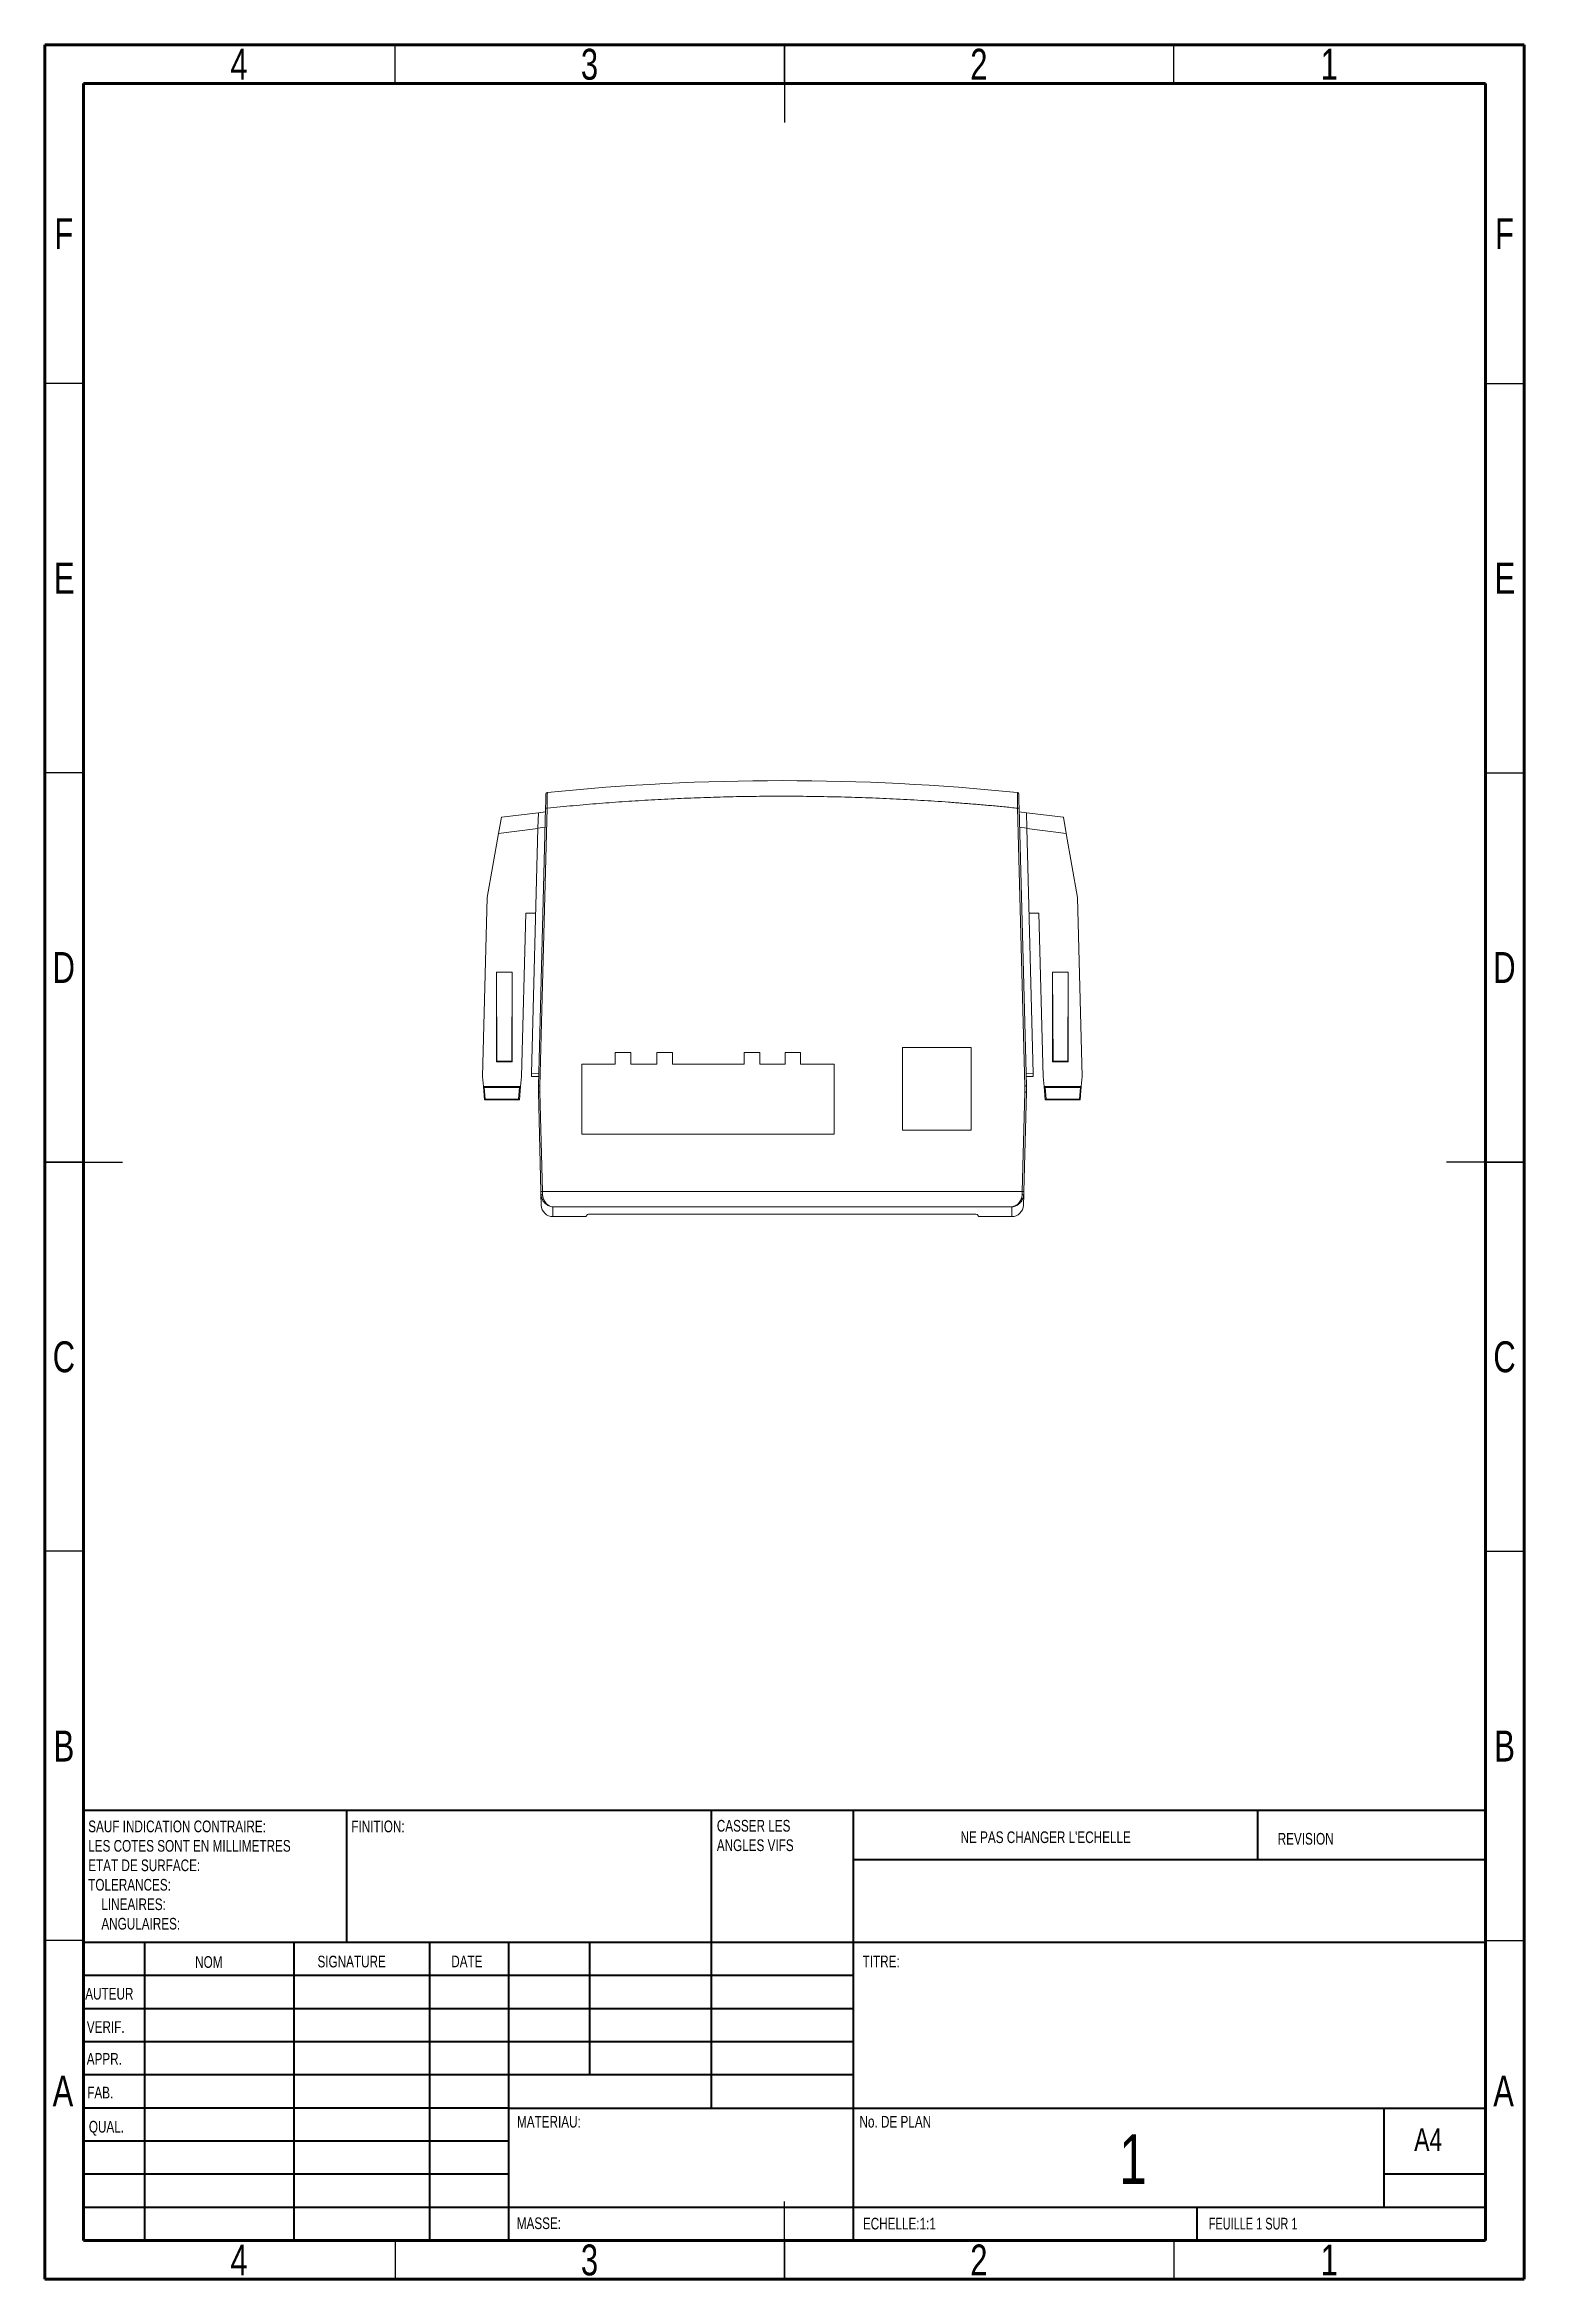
# Model space of a CAD drawing. Header units: millimetres. Extents: x 15 to 205, y 5 to 292.
import ezdxf

# ---------------------------------------------------------------- set-up
doc = ezdxf.new("R2010")
doc.units = ezdxf.units.MM
doc.styles.add('SLDTEXTSTYLE0', font='TXT', dxfattribs={"width": 0.75})
doc.styles.add('SLDTEXTSTYLE1', font='TXT', dxfattribs={"width": 0.7})

# ---------------------------------------------------------------- blocks, each defined once
blk = doc.blocks.new('SW_NOTE_0')
at = {"color": 0, "linetype": 'Continuous', "lineweight": 0, "char_height": 1.5, "attachment_point": 1, "style": 'SLDTEXTSTYLE0'}
for s, insert in [('SAUF INDICATION CONTRAIRE:', (0, 1.93)), ('LES COTES SONT EN MILLIMETRES', (0, -0.57)), ('TOLERANCES:', (0, -5.57)), ('ETAT DE SURFACE:', (0, -3.07)), ('LINEAIRES:', (1.69, -8.07)), ('ANGULAIRES:', (1.69, -10.57))]:
    blk.add_mtext(s, dxfattribs=dict(at, insert=insert))
blk = doc.blocks.new('SW_NOTE_1')
at = {"color": 0, "linetype": 'Continuous', "lineweight": 0, "char_height": 1.5, "attachment_point": 1, "style": 'SLDTEXTSTYLE0'}
for s, insert in [('CASSER LES', (0, 1.93)), ('ANGLES VIFS', (0, -0.57))]:
    blk.add_mtext(s, dxfattribs=dict(at, insert=insert))

msp = doc.modelspace()

# ---------------------------------------------------------------- linework, layer by layer
at = {"color": 7, "linetype": 'Continuous', "lineweight": 60}
for p, q in [((15, 5), (15, 292)), ((15, 292), (205, 292)), ((205, 292), (205, 5)), ((20, 10), (20, 287)), ((20, 287), (200, 287)), ((200, 287), (200, 10)), ((200, 10), (20, 10)), ((205, 5), (15, 5))]:
    msp.add_line(p, q, dxfattribs=at)
at = {"color": 7, "linetype": 'Continuous', "lineweight": 30}
for p, q in [((60, 287), (60, 292)), ((110, 292), (110, 282)), ((110, 287), (110, 292)), ((160, 287), (160, 292)), ((20, 248.5), (15, 248.5)), ((200, 248.5), (205, 248.5)), ((20, 198.5), (15, 198.5)), ((200, 198.5), (205, 198.5)), ((15, 148.5), (25, 148.5)), ((20, 148.5), (15, 148.5)), ((205, 148.5), (195, 148.5)), ((200, 148.5), (205, 148.5)), ((20, 98.5), (15, 98.5)), ((200, 98.5), (205, 98.5)), ((20, 48.5), (15, 48.5)), ((200, 48.5), (205, 48.5)), ((110, 5), (110, 15)), ((60, 10), (60, 5)), ((110, 10), (110, 5)), ((160, 10), (160, 5))]:
    msp.add_line(p, q, dxfattribs=at)
at = {"color": 7, "linetype": 'Continuous', "lineweight": 15}
for p, q in [((73.28, 190.71), (73.64, 192.77)), ((78.39, 193.35), (73.64, 192.77)), ((78.39, 193.35), (78.34, 191.38)), ((79.32, 193.95), (78.39, 158.28)), ((79.31, 193.46), (78.39, 193.35)), ((79.52, 193.94), (78.59, 158.28)), ((79.32, 193.95), (79.52, 193.94)), ((140.13, 193.95), (139.93, 193.94)), ((140.86, 158.28), (139.93, 193.94)), ((141.06, 158.28), (140.13, 193.95)), ((141.06, 193.35), (140.14, 193.46)), ((141.11, 191.38), (141.06, 193.35)), ((145.81, 192.77), (141.06, 193.35)), ((145.81, 192.77), (146.17, 190.71)), ((71.83, 182.48), (73.28, 190.71)), ((73.28, 190.71), (78.34, 191.33)), ((78.34, 191.38), (77.51, 159.86)), ((78.34, 191.38), (79.26, 191.5)), ((141.11, 191.38), (140.19, 191.5)), ((141.93, 159.86), (141.11, 191.38)), ((141.11, 191.33), (146.17, 190.71)), ((146.17, 190.71), (147.62, 182.48)), ((71.22, 159.48), (71.83, 182.48)), ((147.62, 182.48), (148.22, 159.48)), ((76.77, 180.48), (76.22, 159.48)), ((78.05, 180.48), (76.77, 180.48)), ((142.67, 180.48), (141.39, 180.48)), ((143.22, 159.48), (142.67, 180.48)), ((73.08, 161.47), (73.02, 172.9)), ((75.02, 172.9), (73.02, 172.9)), ((73.02, 172.9), (73.02, 161.38)), ((75.02, 172.9), (74.97, 161.47)), ((75.02, 161.38), (75.02, 172.9)), ((144.42, 172.9), (144.42, 161.38)), ((144.48, 161.47), (144.42, 172.9)), ((146.42, 172.9), (144.42, 172.9)), ((146.37, 161.47), (146.42, 172.9)), ((146.42, 161.38), (146.42, 172.9)), ((73.08, 161.47), (73.02, 161.38)), ((73.02, 161.38), (75.02, 161.38)), ((74.97, 161.47), (73.08, 161.47)), ((74.97, 161.47), (75.02, 161.38)), ((88.26, 161.07), (83.97, 161.07)), ((83.97, 161.07), (83.97, 152.09)), ((90.26, 162.57), (88.26, 162.57)), ((88.26, 162.57), (88.26, 161.07)), ((90.26, 161.07), (90.26, 162.57)), ((93.61, 161.07), (90.26, 161.07)), ((95.61, 162.57), (93.61, 162.57)), ((93.61, 162.57), (93.61, 161.07)), ((95.61, 161.07), (95.61, 162.57)), ((104.84, 161.07), (95.61, 161.07)), ((106.84, 162.57), (104.84, 162.57)), ((104.84, 162.57), (104.84, 161.07)), ((106.84, 161.07), (106.84, 162.57)), ((110.07, 161.07), (106.84, 161.07)), ((112.07, 162.57), (110.07, 162.57)), ((110.07, 162.57), (110.07, 161.07)), ((112.07, 161.07), (112.07, 162.57)), ((116.37, 161.07), (112.07, 161.07)), ((116.37, 152.09), (116.37, 161.07)), ((133.97, 163.19), (125.17, 163.19)), ((125.17, 163.19), (125.17, 152.59)), ((133.97, 152.59), (133.97, 163.19)), ((144.42, 161.38), (144.48, 161.47)), ((144.42, 161.38), (146.42, 161.38)), ((144.48, 161.47), (146.37, 161.47)), ((146.37, 161.47), (146.42, 161.38)), ((71.34, 158.18), (71.22, 159.48)), ((71.34, 158.18), (71.44, 158.08)), ((76.11, 158.18), (71.34, 158.18)), ((71.34, 158.18), (71.49, 156.48)), ((71.44, 158.08), (75.97, 158.05)), ((71.44, 158.08), (71.57, 156.57)), ((75.97, 158.05), (75.85, 156.6)), ((75.96, 156.48), (76.11, 158.18)), ((75.97, 158.05), (76.11, 158.18)), ((76.22, 159.48), (76.11, 158.18)), ((77.51, 159.86), (77.5, 159.5)), ((78.42, 159.48), (77.5, 159.5)), ((77.51, 159.86), (78.43, 159.84)), ((78.39, 158.28), (78.59, 158.28)), ((78.39, 158.28), (78.39, 157.48)), ((78.59, 158.28), (78.59, 157.48)), ((140.86, 157.48), (140.86, 158.28)), ((140.86, 158.28), (141.06, 158.28)), ((141.93, 159.86), (141.02, 159.84)), ((141.94, 159.5), (141.03, 159.48)), ((141.06, 157.48), (141.06, 158.28)), ((141.94, 159.5), (141.93, 159.86)), ((143.34, 158.18), (143.22, 159.48)), ((143.49, 156.48), (143.34, 158.18)), ((143.34, 158.18), (143.47, 158.05)), ((148.11, 158.18), (143.34, 158.18)), ((143.47, 158.05), (148.01, 158.08)), ((143.47, 158.05), (143.6, 156.6)), ((147.87, 156.57), (148.01, 158.08)), ((148.11, 158.18), (147.96, 156.48)), ((148.01, 158.08), (148.11, 158.18)), ((148.22, 159.48), (148.11, 158.18)), ((71.49, 156.48), (71.57, 156.57)), ((71.49, 156.48), (75.96, 156.48)), ((71.57, 156.57), (75.85, 156.6)), ((75.85, 156.6), (75.96, 156.48)), ((78.39, 157.48), (78.72, 144.71)), ((78.59, 157.48), (78.39, 157.48)), ((78.59, 157.48), (78.92, 144.72)), ((140.53, 144.72), (140.86, 157.48)), ((140.73, 144.71), (141.06, 157.48)), ((140.86, 157.48), (141.06, 157.48)), ((143.49, 156.48), (143.6, 156.6)), ((143.49, 156.48), (147.96, 156.48)), ((143.6, 156.6), (147.87, 156.57)), ((147.87, 156.57), (147.96, 156.48)), ((125.17, 152.59), (133.97, 152.59)), ((83.97, 152.09), (116.37, 152.09)), ((78.72, 144.71), (78.92, 144.72)), ((78.73, 144.36), (78.77, 142.95)), ((78.92, 144.72), (140.53, 144.72)), ((140.53, 144.72), (140.73, 144.71)), ((140.68, 142.95), (140.72, 144.36)), ((80.23, 142.73), (139.21, 142.73)), ((80.23, 142.73), (80.27, 141.48)), ((80.27, 141.48), (84.47, 141.48)), ((84.47, 141.48), (84.7, 141.75)), ((85.19, 141.79), (134.25, 141.79)), ((134.75, 141.75), (134.97, 141.48)), ((134.97, 141.48), (139.18, 141.48)), ((139.18, 141.48), (139.21, 142.73))]:
    msp.add_line(p, q, dxfattribs=at)
at = {"color": 7, "linetype": 'Continuous', "lineweight": 40}
for p, q in [((20, 65.25), (200, 65.25)), ((20, 65.25), (20, 10)), ((53.8, 48.25), (53.8, 65.25)), ((100.6, 65.25), (100.6, 27)), ((118.8, 65.25), (118.8, 10)), ((170.8, 58.88), (170.8, 65.25)), ((200, 58.88), (118.8, 58.88)), ((200, 48.25), (20, 48.25)), ((27.8, 48.25), (27.8, 10)), ((46.99, 48.25), (46.99, 10)), ((64.4, 48.25), (64.4, 10)), ((74.6, 10), (74.6, 48.25)), ((85, 31.25), (85, 48.25)), ((118.8, 44), (20, 44)), ((118.8, 39.75), (20, 39.75)), ((118.8, 35.5), (20, 35.5)), ((118.8, 31.25), (20, 31.25)), ((74.6, 27), (20, 27)), ((74.6, 27), (200, 27)), ((187, 14.25), (187, 27)), ((74.6, 22.75), (20, 22.75)), ((74.6, 18.5), (20, 18.5)), ((200, 18.5), (187, 18.5)), ((20, 14.25), (200, 14.25)), ((163, 10), (163, 14.25))]:
    msp.add_line(p, q, dxfattribs=at)
at = {"color": 7, "linetype": 'Continuous', "lineweight": 15}
for centre, radius, start, end in [((79.57, 195.76), 0.2, 95.7727, 178.5), ((109.72, -102.52), 300, 84.2273, 95.7727), ((139.88, 195.76), 0.2, 1.5, 84.2273), ((78.88, 144.61), 0.288, 239.7857, 281.0284), ((140.57, 144.61), 0.288, 258.9716, 300.2143)]:
    msp.add_arc(centre, radius, start, end, dxfattribs=at)
for centre, major_axis, ratio, start_param, end_param in [((80.27, 142.99), (-0.04, 1.51), 0.994518, 1.570796, 3.115556), ((85.19, 141.74), (0.5, 0), 0.105104, 1.570796, 3.054326), ((134.25, 141.74), (0.5, 0), 0.105104, 0.087266, 1.570796), ((139.18, 142.99), (0.04, 1.51), 0.994518, 3.167629, 4.712389)]:
    msp.add_ellipse(centre, major_axis=major_axis, ratio=ratio, start_param=start_param, end_param=end_param, dxfattribs=at)
for points, knots in [([(79.37, 195.76), (79.37, 195.76), (79.37, 195.72), (79.36, 195.58), (79.36, 195.52), (79.36, 195.39), (79.36, 195.31), (79.35, 195.06), (79.35, 194.86), (79.33, 194.42), (79.33, 194.19), (79.32, 193.95)], [0, 0, 0, 0, 0.25, 0.25, 0.375, 0.375, 0.5, 0.5, 0.75, 0.75, 1, 1, 1, 1]), ([(79.55, 195.92), (79.51, 195.92), (79.44, 195.93), (79.4, 195.86), (79.38, 195.83)], [0, 0, 0, 0, 0.50379, 1, 1, 1, 1]), ([(139.93, 193.94), (139.33, 194), (138.15, 194.12), (136.38, 194.29), (134.61, 194.44), (132.83, 194.58), (131.06, 194.72), (129.28, 194.84), (127.51, 194.95), (125.73, 195.05), (123.96, 195.14), (122.18, 195.22), (120.4, 195.29), (118.62, 195.35), (116.84, 195.39), (115.06, 195.43), (113.28, 195.46), (111.5, 195.47), (109.2, 195.48), (106.36, 195.47), (103, 195.41), (99.64, 195.31), (96.28, 195.18), (92.92, 195.01), (89.57, 194.8), (86.22, 194.56), (82.87, 194.27), (80.64, 194.05), (79.52, 193.94)], [0, 0, 0, 0, 0.0294323, 0.0588568, 0.0882746, 0.1176866, 0.147094, 0.1764977, 0.2058989, 0.2352986, 0.2646978, 0.2940976, 0.3234991, 0.3529032, 0.3823111, 0.4117238, 0.4411423, 0.4705676, 0.5000009, 0.5555885, 0.6111516, 0.6666971, 0.7222323, 0.7777642, 0.8332998, 0.8888463, 0.9444106, 1, 1, 1, 1]), ([(79.55, 195.96), (79.55, 195.96), (79.55, 195.96), (79.55, 195.92), (79.55, 195.92)], [0, 0, 0, 0, 0.961774, 1, 1, 1, 1]), ([(139.93, 193.94), (139.92, 193.99), (139.92, 194.08), (139.92, 194.22), (139.92, 194.34), (139.92, 194.45), (139.92, 194.55), (139.92, 194.63), (139.91, 194.82), (139.91, 195.07), (139.91, 195.35), (139.9, 195.55), (139.9, 195.7), (139.9, 195.82), (139.9, 195.9), (139.9, 195.95), (139.9, 195.95), (139.9, 195.96)], [0, 0, 0, 0, 0.0453469, 0.0875245, 0.1265325, 0.1623707, 0.1950388, 0.2245367, 0.2508643, 0.3815234, 0.5002815, 0.5873881, 0.6729474, 0.7569731, 0.8394799, 0.9204834, 1, 1, 1, 1]), ([(140.06, 195.83), (140.04, 195.86), (140, 195.93), (139.93, 195.92), (139.9, 195.92)], [0, 0, 0, 0, 0.4962101, 1, 1, 1, 1]), ([(140.13, 193.95), (140.12, 194.19), (140.11, 194.42), (140.1, 194.86), (140.1, 195.06), (140.09, 195.31), (140.09, 195.39), (140.08, 195.52), (140.08, 195.58), (140.08, 195.72), (140.08, 195.76), (140.08, 195.76)], [0, 0, 0, 0, 0.25, 0.25, 0.5, 0.5, 0.625, 0.625, 0.75, 0.75, 1, 1, 1, 1]), ([(78.73, 144.36), (78.74, 144.11), (78.81, 143.87), (79, 143.47), (79.14, 143.31), (79.42, 143.04), (79.58, 142.94), (79.9, 142.79), (80.07, 142.75), (80.23, 142.73)], [0, 0, 0, 0, 0.25, 0.25, 0.5, 0.5, 0.75, 0.75, 1, 1, 1, 1]), ([(78.93, 144.33), (78.93, 144.29), (78.94, 144.22), (78.95, 144.11), (78.97, 144), (79, 143.89), (79.03, 143.78), (79.1, 143.61), (79.21, 143.4), (79.38, 143.18), (79.58, 143), (79.78, 142.88), (80, 142.78), (80.15, 142.75), (80.23, 142.73)], [0, 0, 0, 0, 0.039097, 0.079085, 0.120107, 0.162296, 0.205774, 0.250655, 0.36867, 0.500384, 0.61657, 0.750062, 0.853745, 1, 1, 1, 1]), ([(139.21, 142.73), (139.38, 142.75), (139.55, 142.79), (139.87, 142.94), (140.03, 143.04), (140.31, 143.31), (140.44, 143.47), (140.64, 143.87), (140.71, 144.11), (140.72, 144.36)], [0, 0, 0, 0, 0.25, 0.25, 0.5, 0.5, 0.75, 0.75, 1, 1, 1, 1]), ([(139.21, 142.73), (139.25, 142.74), (139.32, 142.75), (139.42, 142.78), (139.51, 142.81), (139.58, 142.84), (139.7, 142.9), (139.86, 143), (140.06, 143.18), (140.23, 143.4), (140.36, 143.63), (140.43, 143.83), (140.48, 143.99), (140.51, 144.16), (140.51, 144.27), (140.52, 144.33)], [0, 0, 0, 0, 0.0636448, 0.1204721, 0.1704823, 0.2136758, 0.2500542, 0.3835244, 0.4997207, 0.6314127, 0.7494396, 0.8161996, 0.8799345, 0.9410486, 1, 1, 1, 1])]:
    msp.add_open_spline(points, degree=3, knots=knots, dxfattribs=at)
at = {"color": 8, "linetype": 'Continuous', "lineweight": 15}
msp.add_open_spline([(79.55, 195.92), (79.55, 195.89), (79.55, 195.82), (79.54, 195.67), (79.54, 195.51), (79.54, 195.37), (79.54, 195.23), (79.54, 195.08), (79.53, 194.9), (79.53, 194.68), (79.53, 194.36), (79.52, 194.1), (79.52, 193.94)], degree=3, knots=[0, 0, 0, 0, 0.135209, 0.279753, 0.353601, 0.428447, 0.494654, 0.564278, 0.637324, 0.713791, 0.834795, 1, 1, 1, 1], dxfattribs=at)
at = {"color": 7, "linetype": 'Continuous', "lineweight": 15}
for points in [[(78.72, 144.71), (78.72, 144.6), (78.73, 144.48), (78.73, 144.36)], [(78.92, 144.72), (78.92, 144.59), (78.93, 144.46), (78.93, 144.33)], [(140.52, 144.33), (140.52, 144.46), (140.52, 144.59), (140.53, 144.72)], [(140.72, 144.36), (140.72, 144.48), (140.72, 144.6), (140.73, 144.71)]]:
    msp.add_open_spline(points, degree=3, dxfattribs=at)

# ---------------------------------------------------------------- block references
at = {"color": 7, "linetype": 'Continuous', "lineweight": 0}
for name, p in [('SW_NOTE_0', (20.59, 61.99)), ('SW_NOTE_1', (101.31, 62.07))]:
    msp.add_blockref(name, p, dxfattribs=at)

# ---------------------------------------------------------------- texts
for s, insert, char_height, attachment_point, style in [('4', (39.96, 291.47), 3.97, 2, 'SLDTEXTSTYLE0'), ('3', (84.96, 291.47), 3.97, 2, 'SLDTEXTSTYLE0'), ('2', (134.96, 291.47), 3.97, 2, 'SLDTEXTSTYLE0'), ('1', (179.96, 291.47), 3.97, 2, 'SLDTEXTSTYLE0'), ('F', (17.46, 269.72), 3.97, 2, 'SLDTEXTSTYLE0'), ('F', (202.46, 269.72), 3.97, 2, 'SLDTEXTSTYLE0'), ('E', (17.51, 225.47), 3.97, 2, 'SLDTEXTSTYLE0'), ('E', (202.51, 225.47), 3.97, 2, 'SLDTEXTSTYLE0'), ('D', (17.45, 175.47), 3.97, 2, 'SLDTEXTSTYLE0'), ('D', (202.45, 175.47), 3.97, 2, 'SLDTEXTSTYLE0'), ('C', (17.46, 125.47), 3.97, 2, 'SLDTEXTSTYLE0'), ('C', (202.46, 125.47), 3.97, 2, 'SLDTEXTSTYLE0'), ('B', (17.47, 75.47), 3.97, 2, 'SLDTEXTSTYLE0'), ('B', (202.47, 75.47), 3.97, 2, 'SLDTEXTSTYLE0'), ('FINITION:', (54.37, 63.92), 1.5, 1, 'SLDTEXTSTYLE0'), ("NE PAS CHANGER L'ECHELLE", (132.61, 62.53), 1.5, 1, 'SLDTEXTSTYLE0'), ('REVISION', (173.33, 62.33), 1.5, 1, 'SLDTEXTSTYLE0'), ('NOM', (34.32, 46.5), 1.5, 1, 'SLDTEXTSTYLE0'), ('SIGNATURE', (50.03, 46.56), 1.5, 1, 'SLDTEXTSTYLE0'), ('DATE', (67.21, 46.58), 1.5, 1, 'SLDTEXTSTYLE0'), ('TITRE:', (120.03, 46.58), 1.5, 1, 'SLDTEXTSTYLE0'), ('AUTEUR', (20.21, 42.43), 1.5, 1, 'SLDTEXTSTYLE0'), ('VERIF.', (20.41, 38.15), 1.5, 1, 'SLDTEXTSTYLE0'), ('APPR.', (20.4, 34.06), 1.5, 1, 'SLDTEXTSTYLE0'), ('A', (17.34, 31.17), 3.97, 2, 'SLDTEXTSTYLE0'), ('FAB.', (20.46, 29.73), 1.5, 1, 'SLDTEXTSTYLE0'), ('A', (202.34, 31.17), 3.97, 2, 'SLDTEXTSTYLE0'), ('MATERIAU:', (75.65, 25.99), 1.5, 1, 'SLDTEXTSTYLE0'), ('No. DE PLAN', (119.63, 25.99), 1.5, 1, 'SLDTEXTSTYLE0'), ('QUAL.', (20.67, 25.35), 1.5, 1, 'SLDTEXTSTYLE0'), ('1', (154.75, 23.61), 6.35, 2, 'SLDTEXTSTYLE0'), ('A4', (190.87, 24.41), 2.91, 1, 'SLDTEXTSTYLE0'), ('MASSE:', (75.62, 12.95), 1.499, 1, 'SLDTEXTSTYLE0'), ('ECHELLE:1:1', (120.07, 12.9), 1.5, 1, 'SLDTEXTSTYLE0'), ('FEUILLE 1 SUR 1', (164.48, 12.9), 1.5, 1, 'SLDTEXTSTYLE1'), ('4', (39.96, 9.47), 3.97, 2, 'SLDTEXTSTYLE0'), ('3', (84.96, 9.47), 3.97, 2, 'SLDTEXTSTYLE0'), ('2', (134.96, 9.47), 3.97, 2, 'SLDTEXTSTYLE0'), ('1', (179.96, 9.47), 3.97, 2, 'SLDTEXTSTYLE0')]:
    msp.add_mtext(s, dxfattribs=dict(at, insert=insert, char_height=char_height, attachment_point=attachment_point, style=style))

doc.saveas('drawing.dxf')
